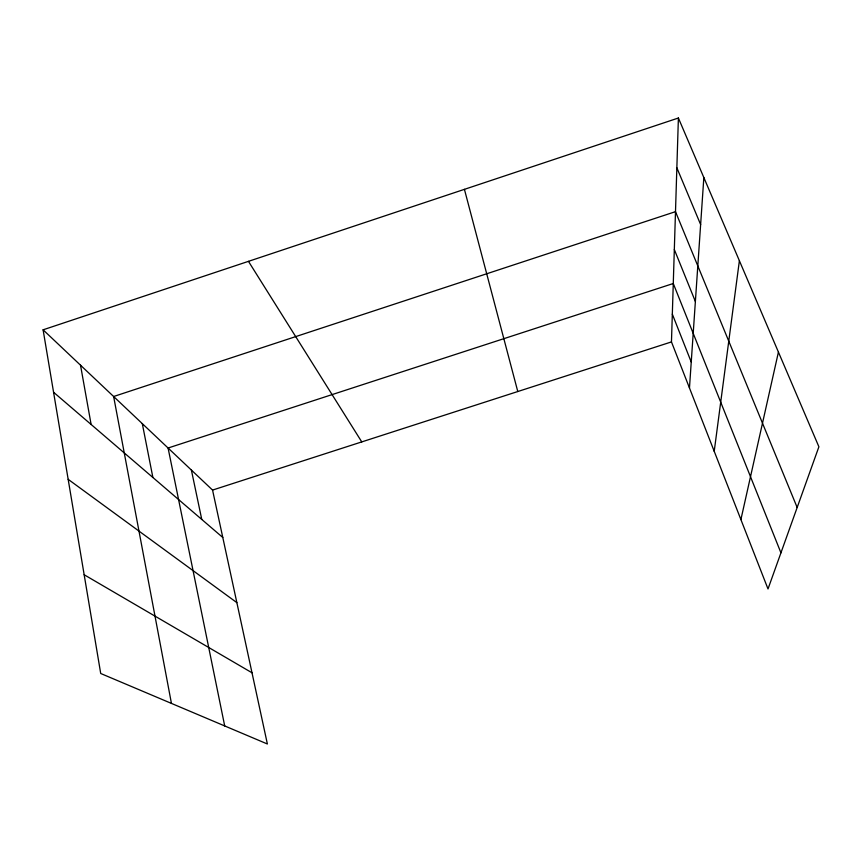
<?xml version="1.0" encoding="UTF-8"?>
<svg xmlns="http://www.w3.org/2000/svg" width="862" height="862" viewBox="0 0 862 862"><rect width="100%" height="100%" fill="white"/><g stroke="black" fill="none" stroke-linecap="round" stroke-linejoin="round"><path stroke-width="1.29" d="M678.394 118.008L818.9 446.785L768.01 588.951L671.466 341.912L678.394 118.008L43.1 329.812L100.714 673.491L267.382 743.992L212.558 490.079L43.1 329.812M689.471 387.975L703.845 177.55M714.221 451.311L739.391 260.723M740.9 519.57L778.429 352.073M212.558 490.079L671.466 341.912M84.164 574.749L252.006 672.78M68.163 479.326L236.856 602.635M53.573 392.253L222.795 537.489M248.461 261.348L361.771 441.904M676.853 167.788L700.634 224.573M797.167 507.481L675.496 211.664L113.633 396.509L171.441 703.414M674.332 249.549L695.375 301.506M780.94 552.833L673.276 283.512L168.079 448.014L224.702 725.944M672.328 314.145L691.238 362.029M464.424 189.338L517.782 391.531M191.386 470.049L201.762 519.441M142.295 423.63L152.886 477.494M80.522 365.208L91.124 424.481"/></g></svg>
